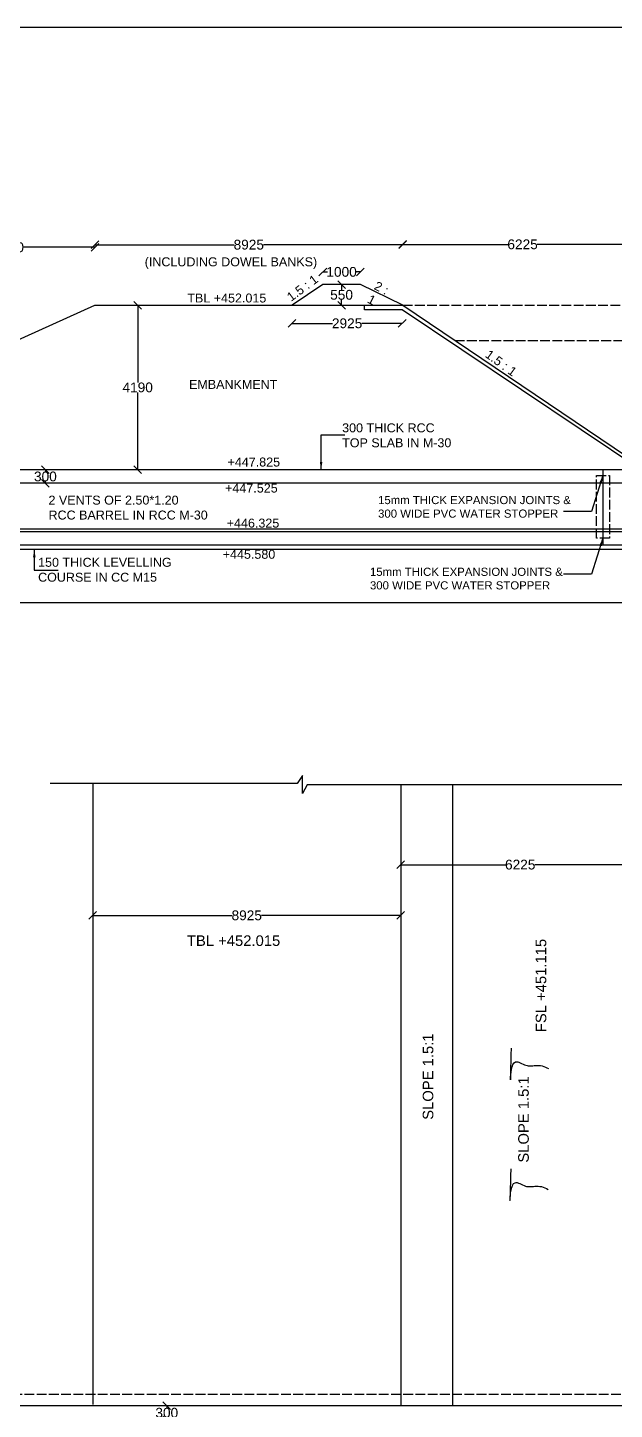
# Model space of a CAD drawing. Header units: millimetres. Extents: x 5124 to 6568637, y 2311 to 91879094.
# Drawn here: x 3649121 to 3656324, y 45940559 to 45957529 of the extents above; entities that cross this region are included whole.
import ezdxf

# ---------------------------------------------------------------- set-up
doc = ezdxf.new("R2010")
doc.units = ezdxf.units.MM
doc.header["$MEASUREMENT"] = 0
doc.linetypes.add('ACAD_ISO02W100', pattern=[15, 12, -3])
for name, color, linetype in [('DIMENSION', 7, 'Continuous'), ('DRAWING', 7, 'Continuous'), ('TEXT', 7, 'Continuous')]:
    doc.layers.add(name, color=color, linetype=linetype)
doc.styles.get("Standard").update_dxf_attribs({"font": 'arial.ttf', "height": 120})
doc.dimstyles.get("Standard").update_dxf_attribs({"dimtxt": 200, "dimasz": 110, "dimexe": 0.18, "dimexo": 0.0625, "dimgap": 0.09, "dimtad": 0, "dimtih": 1, "dimtoh": 1, "dimdec": 0, "dimzin": 0, "dimdsep": 46, "dimtxsty": 'Standard', "dimblk": 'OBLIQUE', "dimcen": 0.09, "dimse1": 1, "dimse2": 1, "dimadec": 0, "dimazin": 0, "dimtfac": 1, "dimtdec": 0, "dimtofl": 0, "dimtmove": 0, "dimatfit": 3, "dimfxl": 1, "dimtolj": 1, "dimtzin": 0, "dimarcsym": 0})

# ---------------------------------------------------------------- blocks, each defined once
blk = doc.blocks.new('_Oblique')
at = {"color": 0, "linetype": 'ByBlock', "lineweight": -2}
blk.add_line((-0.5, -0.5), (0.5, 0.5), dxfattribs=at)
blk = doc.blocks.new('*D79')
at = {"layer": 'Defpoints', "color": 0, "linetype": 'Continuous', "transparency": 16777216}
for p in [(3647833, 45954838), (3649948, 45954831), (3649948, 45954120)]:
    blk.add_point(p, dxfattribs=at)
at = {"layer": 'DIMENSION', "color": 0, "linetype": 'Continuous', "lineweight": -2, "transparency": 16777216}
for p, q in [((3647833, 45954831), (3648710, 45954831)), ((3649948, 45954831), (3649070, 45954831))]:
    blk.add_line(p, q, dxfattribs=at)
at = {"layer": 'DIMENSION', "color": 0, "linetype": 'Continuous', "lineweight": -2, "transparency": 16777216, "xscale": 95, "yscale": 95, "zscale": 95, "rotation": 180}
blk.add_blockref('_Oblique', (3647833, 45954831), dxfattribs=at)
at = {"layer": 'DIMENSION', "color": 0, "linetype": 'Continuous', "lineweight": -2, "transparency": 16777216, "xscale": 95, "yscale": 95, "zscale": 95}
blk.add_blockref('_Oblique', (3649948, 45954831), dxfattribs=at)
at = {"layer": 'DIMENSION', "color": 0, "linetype": 'Continuous', "transparency": 16777216, "insert": (3648890, 45954831), "char_height": 120, "attachment_point": 5}
blk.add_mtext('\\A1;2830', dxfattribs=at)
blk = doc.blocks.new('*D80')
at = {"layer": 'Defpoints', "color": 0, "linetype": 'Continuous', "transparency": 16777216}
for p in [(3649948, 45954831), (3653725, 45954863), (3653725, 45954120)]:
    blk.add_point(p, dxfattribs=at)
at = {"layer": 'DIMENSION', "color": 0, "linetype": 'Continuous', "lineweight": -2, "transparency": 16777216}
for p, q in [((3649948, 45954863), (3651657, 45954863)), ((3653725, 45954863), (3652016, 45954863))]:
    blk.add_line(p, q, dxfattribs=at)
at = {"layer": 'DIMENSION', "color": 0, "linetype": 'Continuous', "lineweight": -2, "transparency": 16777216, "xscale": 95, "yscale": 95, "zscale": 95, "rotation": 180}
blk.add_blockref('_Oblique', (3649948, 45954863), dxfattribs=at)
at = {"layer": 'DIMENSION', "color": 0, "linetype": 'Continuous', "lineweight": -2, "transparency": 16777216, "xscale": 95, "yscale": 95, "zscale": 95}
blk.add_blockref('_Oblique', (3653725, 45954863), dxfattribs=at)
at = {"layer": 'DIMENSION', "color": 0, "linetype": 'Continuous', "transparency": 16777216, "insert": (3651836, 45954863), "char_height": 120, "attachment_point": 5}
blk.add_mtext('\\A1;8925', dxfattribs=at)
blk = doc.blocks.new('*D81')
at = {"layer": 'Defpoints', "color": 0, "linetype": 'Continuous', "transparency": 16777216}
for p in [(3653206, 45954529), (3652745, 45954374), (3653206, 45954374)]:
    blk.add_point(p, dxfattribs=at)
at = {"layer": 'DIMENSION', "color": 0, "linetype": 'Continuous', "lineweight": -2, "transparency": 16777216}
for p, q in [((3652745, 45954529), (3652802, 45954529)), ((3653206, 45954529), (3653149, 45954529))]:
    blk.add_line(p, q, dxfattribs=at)
at = {"layer": 'DIMENSION', "color": 0, "linetype": 'Continuous', "lineweight": -2, "transparency": 16777216, "xscale": 95, "yscale": 95, "zscale": 95, "rotation": 180}
blk.add_blockref('_Oblique', (3652745, 45954529), dxfattribs=at)
at = {"layer": 'DIMENSION', "color": 0, "linetype": 'Continuous', "lineweight": -2, "transparency": 16777216, "xscale": 95, "yscale": 95, "zscale": 95}
blk.add_blockref('_Oblique', (3653206, 45954529), dxfattribs=at)
at = {"layer": 'DIMENSION', "color": 0, "linetype": 'Continuous', "transparency": 16777216, "insert": (3652975, 45954529), "char_height": 120, "attachment_point": 5}
blk.add_mtext('\\A1;1000', dxfattribs=at)
blk = doc.blocks.new('*D82')
at = {"layer": 'Defpoints', "color": 0, "linetype": 'Continuous', "transparency": 16777216}
for p in [(3652367, 45954120), (3653719, 45954064), (3653719, 45953897)]:
    blk.add_point(p, dxfattribs=at)
at = {"layer": 'DIMENSION', "color": 0, "linetype": 'Continuous', "lineweight": -2, "transparency": 16777216}
for p, q in [((3652367, 45953897), (3652862, 45953897)), ((3653719, 45953897), (3653224, 45953897))]:
    blk.add_line(p, q, dxfattribs=at)
at = {"layer": 'DIMENSION', "color": 0, "linetype": 'Continuous', "lineweight": -2, "transparency": 16777216, "xscale": 95, "yscale": 95, "zscale": 95, "rotation": 180}
blk.add_blockref('_Oblique', (3652367, 45953897), dxfattribs=at)
at = {"layer": 'DIMENSION', "color": 0, "linetype": 'Continuous', "lineweight": -2, "transparency": 16777216, "xscale": 95, "yscale": 95, "zscale": 95}
blk.add_blockref('_Oblique', (3653719, 45953897), dxfattribs=at)
at = {"layer": 'DIMENSION', "color": 0, "linetype": 'Continuous', "transparency": 16777216, "insert": (3653043, 45953897), "char_height": 120, "attachment_point": 5}
blk.add_mtext('\\A1;2925', dxfattribs=at)
blk = doc.blocks.new('*D83')
at = {"layer": 'Defpoints', "color": 0, "linetype": 'Continuous', "transparency": 16777216}
for p in [(3652975, 45954374), (3652975, 45954120), (3652975, 45954120)]:
    blk.add_point(p, dxfattribs=at)
at = {"layer": 'DIMENSION', "color": 0, "linetype": 'Continuous', "lineweight": -2, "transparency": 16777216}
for p, q in [((3652975, 45954374), (3652975, 45954308)), ((3652975, 45954120), (3652975, 45954185))]:
    blk.add_line(p, q, dxfattribs=at)
at = {"layer": 'DIMENSION', "color": 0, "linetype": 'Continuous', "lineweight": -2, "transparency": 16777216, "xscale": 95, "yscale": 95, "zscale": 95}
for p, rotation in [((3652975, 45954374), 90), ((3652975, 45954120), 270)]:
    blk.add_blockref('_Oblique', p, dxfattribs=dict(at, rotation=rotation))
at = {"layer": 'DIMENSION', "color": 0, "linetype": 'Continuous', "transparency": 16777216, "insert": (3652975, 45954247), "char_height": 120, "attachment_point": 5}
blk.add_mtext('\\A1;550', dxfattribs=at)
blk = doc.blocks.new('*D84')
at = {"layer": 'Defpoints', "color": 0, "linetype": 'Continuous', "transparency": 16777216}
for p in [(3650493, 45954120), (3650472, 45952100), (3650493, 45952100)]:
    blk.add_point(p, dxfattribs=at)
at = {"layer": 'DIMENSION', "color": 0, "linetype": 'Continuous', "lineweight": -2, "transparency": 16777216}
for p, q in [((3650472, 45954120), (3650472, 45953171)), ((3650472, 45952100), (3650472, 45953048))]:
    blk.add_line(p, q, dxfattribs=at)
at = {"layer": 'DIMENSION', "color": 0, "linetype": 'Continuous', "lineweight": -2, "transparency": 16777216, "xscale": 95, "yscale": 95, "zscale": 95}
for p, rotation in [((3650472, 45954120), 90), ((3650472, 45952100), 270)]:
    blk.add_blockref('_Oblique', p, dxfattribs=dict(at, rotation=rotation))
at = {"layer": 'DIMENSION', "color": 0, "linetype": 'Continuous', "transparency": 16777216, "insert": (3650472, 45953110), "char_height": 120, "attachment_point": 5}
blk.add_mtext('\\A1;4190', dxfattribs=at)
blk = doc.blocks.new('*D85')
at = {"layer": 'Defpoints', "color": 0, "linetype": 'Continuous', "transparency": 16777216}
for p in [(3649339, 45952100), (3649339, 45952100), (3649339, 45951933)]:
    blk.add_point(p, dxfattribs=at)
at = {"layer": 'DIMENSION', "color": 0, "linetype": 'Continuous', "lineweight": -2, "transparency": 16777216}
for p, q in [((3649339, 45952100), (3649339, 45952078)), ((3649339, 45951933), (3649339, 45951955))]:
    blk.add_line(p, q, dxfattribs=at)
at = {"layer": 'DIMENSION', "color": 0, "linetype": 'Continuous', "lineweight": -2, "transparency": 16777216, "xscale": 95, "yscale": 95, "zscale": 95}
for p, rotation in [((3649339, 45952100), 90), ((3649339, 45951933), 270)]:
    blk.add_blockref('_Oblique', p, dxfattribs=dict(at, rotation=rotation))
at = {"layer": 'DIMENSION', "color": 0, "linetype": 'Continuous', "transparency": 16777216, "insert": (3649339, 45952016), "char_height": 120, "attachment_point": 5}
blk.add_mtext('\\A1;300', dxfattribs=at)
blk = doc.blocks.new('*D70')
at = {"layer": 'Defpoints', "color": 0, "linetype": 'Continuous', "transparency": 16777216}
for p in [(3653725, 45954863), (3656669, 45954867), (3656669, 45954845)]:
    blk.add_point(p, dxfattribs=at)
at = {"layer": 'DIMENSION', "color": 0, "linetype": 'Continuous', "lineweight": -2, "transparency": 16777216}
for p, q in [((3653725, 45954867), (3655017, 45954867)), ((3656669, 45954867), (3655377, 45954867))]:
    blk.add_line(p, q, dxfattribs=at)
at = {"layer": 'DIMENSION', "color": 0, "linetype": 'Continuous', "lineweight": -2, "transparency": 16777216, "xscale": 95, "yscale": 95, "zscale": 95, "rotation": 180}
blk.add_blockref('_Oblique', (3653725, 45954867), dxfattribs=at)
at = {"layer": 'DIMENSION', "color": 0, "linetype": 'Continuous', "lineweight": -2, "transparency": 16777216, "xscale": 95, "yscale": 95, "zscale": 95}
blk.add_blockref('_Oblique', (3656669, 45954867), dxfattribs=at)
at = {"layer": 'DIMENSION', "color": 0, "linetype": 'Continuous', "transparency": 16777216, "insert": (3655197, 45954867), "char_height": 120, "attachment_point": 5}
blk.add_mtext('\\A1;6225', dxfattribs=at)
blk = doc.blocks.new('*D96')
at = {"layer": 'Defpoints', "color": 0, "linetype": 'Continuous', "transparency": 16777216}
for p in [(3647351, 45951091), (3668607, 45951057), (3668607, 45950470)]:
    blk.add_point(p, dxfattribs=at)
at = {"layer": 'DIMENSION', "color": 0, "linetype": 'Continuous', "lineweight": -2, "transparency": 16777216}
for p, q in [((3647351, 45950470), (3657753, 45950470)), ((3668607, 45950470), (3658205, 45950470))]:
    blk.add_line(p, q, dxfattribs=at)
at = {"layer": 'DIMENSION', "color": 0, "linetype": 'Continuous', "lineweight": -2, "transparency": 16777216, "xscale": 95, "yscale": 95, "zscale": 95, "rotation": 180}
blk.add_blockref('_Oblique', (3647351, 45950470), dxfattribs=at)
at = {"layer": 'DIMENSION', "color": 0, "linetype": 'Continuous', "lineweight": -2, "transparency": 16777216, "xscale": 95, "yscale": 95, "zscale": 95}
blk.add_blockref('_Oblique', (3668607, 45950470), dxfattribs=at)
at = {"layer": 'DIMENSION', "color": 0, "linetype": 'Continuous', "transparency": 16777216, "insert": (3657979, 45950470), "char_height": 120, "attachment_point": 5}
blk.add_mtext('\\A1;50187', dxfattribs=at)
blk = doc.blocks.new('*D151')
at = {"layer": 'Defpoints', "color": 0, "linetype": 'Continuous', "transparency": 16777216}
for p in [(3650829, 45940603), (3650829, 45940603), (3650829, 45940430)]:
    blk.add_point(p, dxfattribs=at)
at = {"layer": 'DIMENSION', "color": 0, "linetype": 'Continuous', "lineweight": -2, "transparency": 16777216}
for p, q in [((3650829, 45940603), (3650829, 45940578)), ((3650829, 45940430), (3650829, 45940455))]:
    blk.add_line(p, q, dxfattribs=at)
at = {"layer": 'DIMENSION', "color": 0, "linetype": 'Continuous', "lineweight": -2, "transparency": 16777216, "xscale": 95, "yscale": 95, "zscale": 95}
for p, rotation in [((3650829, 45940603), 90), ((3650829, 45940430), 270)]:
    blk.add_blockref('_Oblique', p, dxfattribs=dict(at, rotation=rotation))
at = {"layer": 'DIMENSION', "color": 0, "linetype": 'Continuous', "transparency": 16777216, "insert": (3650829, 45940517), "char_height": 120, "attachment_point": 5}
blk.add_mtext('\\A1;300', dxfattribs=at)
blk = doc.blocks.new('*D157')
at = {"layer": 'Defpoints', "color": 0, "linetype": 'Continuous', "transparency": 16777216}
for p in [(3653702, 45947249), (3656634, 45947249), (3656634, 45947249)]:
    blk.add_point(p, dxfattribs=at)
at = {"layer": 'DIMENSION', "color": 0, "linetype": 'Continuous', "lineweight": -2, "transparency": 16777216}
for p, q in [((3653702, 45947249), (3654988, 45947249)), ((3656634, 45947249), (3655348, 45947249))]:
    blk.add_line(p, q, dxfattribs=at)
at = {"layer": 'DIMENSION', "color": 0, "linetype": 'Continuous', "lineweight": -2, "transparency": 16777216, "xscale": 95, "yscale": 95, "zscale": 95, "rotation": 180}
blk.add_blockref('_Oblique', (3653702, 45947249), dxfattribs=at)
at = {"layer": 'DIMENSION', "color": 0, "linetype": 'Continuous', "lineweight": -2, "transparency": 16777216, "xscale": 95, "yscale": 95, "zscale": 95}
blk.add_blockref('_Oblique', (3656634, 45947249), dxfattribs=at)
at = {"layer": 'DIMENSION', "color": 0, "linetype": 'Continuous', "transparency": 16777216, "insert": (3655168, 45947249), "char_height": 120, "attachment_point": 5}
blk.add_mtext('\\A1;6225', dxfattribs=at)
blk = doc.blocks.new('*D158')
at = {"layer": 'Defpoints', "color": 0, "linetype": 'Continuous', "transparency": 16777216}
for p in [(3649920, 45946626), (3653702, 45946626), (3653702, 45946626)]:
    blk.add_point(p, dxfattribs=at)
at = {"layer": 'DIMENSION', "color": 0, "linetype": 'Continuous', "lineweight": -2, "transparency": 16777216}
for p, q in [((3649920, 45946626), (3651631, 45946626)), ((3653702, 45946626), (3651990, 45946626))]:
    blk.add_line(p, q, dxfattribs=at)
at = {"layer": 'DIMENSION', "color": 0, "linetype": 'Continuous', "lineweight": -2, "transparency": 16777216, "xscale": 95, "yscale": 95, "zscale": 95, "rotation": 180}
blk.add_blockref('_Oblique', (3649920, 45946626), dxfattribs=at)
at = {"layer": 'DIMENSION', "color": 0, "linetype": 'Continuous', "lineweight": -2, "transparency": 16777216, "xscale": 95, "yscale": 95, "zscale": 95}
blk.add_blockref('_Oblique', (3653702, 45946626), dxfattribs=at)
at = {"layer": 'DIMENSION', "color": 0, "linetype": 'Continuous', "transparency": 16777216, "insert": (3651811, 45946626), "char_height": 120, "attachment_point": 5}
blk.add_mtext('\\A1;8925', dxfattribs=at)

msp = doc.modelspace()

# ---------------------------------------------------------------- linework, layer by layer
at = {"layer": 'DIMENSION', "linetype": 'Continuous'}
for points in [[(3655057.3, 45944997.1), (3655048.6, 45944621.3), (3655109.8, 45944826.7), (3655237.1, 45944785.1), (3655293.4, 45944777.8), (3655352.2, 45944782.7), (3655435.5, 45944777.8), (3655516.3, 45944743.6)], [(3655052.4, 45943513.7), (3655043.6, 45943137.9), (3655104.8, 45943343.4), (3655232.2, 45943301.8), (3655288.5, 45943294.4), (3655347.3, 45943299.3), (3655430.5, 45943294.4), (3655511.3, 45943260.2)]]:
    msp.add_spline(points, degree=3, dxfattribs=at)
at = {"layer": 'DRAWING', "linetype": 'Continuous'}
msp.add_lwpolyline([(3687990.9, 45957529.2), (3635793.1, 45957529.2), (3635793.1, 45929601.1), (3687990.9, 45929601.1)], close=True, dxfattribs=at)
for points in [[(3653725.2, 45954119.5), (3653206.2, 45954374), (3652744.7, 45954374), (3652366.7, 45954119.5)], [(3647832.7, 45953167.5), (3649947.7, 45954119.5), (3653725.2, 45954119.5), (3656648.7, 45952145.5)], [(3656648.7, 45952100), (3653719.2, 45954063.5), (3653257.2, 45954063.5), (3653257.2, 45954119.5)], [(3668622.4, 45952100), (3647350.8, 45952100)], [(3656184.2, 45952100), (3656184.2, 45951171.5)], [(3668622.4, 45951932.5), (3647350.8, 45951932.5)], [(3671460.7, 45951370), (3636000.2, 45951370)], [(3671460.7, 45951335.5), (3642884.2, 45951335.5)], [(3668606.5, 45951171.5), (3647350.8, 45951171.5)], [(3668606.5, 45951120.5), (3647350.8, 45951120.5)], [(3668243.5, 45948230.5), (3652554, 45948230.5), (3652496.5, 45948125.1), (3652496.5, 45948344.1), (3652429.8, 45948244.3), (3649398.4, 45948244.3)], [(3649919.6, 45948244.3), (3649919.6, 45940617.2)], [(3653701.7, 45948230.5), (3653701.7, 45940603.4)], [(3654337.3, 45948230.5), (3654337.3, 45940603.4)], [(3659102.7, 45940603.4), (3647571.6, 45940603.4)]]:
    msp.add_lwpolyline(points, dxfattribs=at)
at = {"layer": 'DRAWING', "linetype": 'ACAD_ISO02W100', "ltscale": 10}
for points in [[(3653725.2, 45954119.5), (3664479.9, 45954119.5)], [(3654363.6, 45953688.4), (3663839.3, 45953688.4)], [(3659102.7, 45940741.6), (3648506, 45940741.6)]]:
    msp.add_lwpolyline(points, dxfattribs=at)
msp.add_lwpolyline([(3656103.2, 45952029.5), (3656265.7, 45952029.5), (3656265.7, 45951258.5), (3656103.2, 45951258.5)], close=True, dxfattribs=at)

# ---------------------------------------------------------------- texts
at = {"layer": 'TEXT', "linetype": 'Continuous', "attachment_point": 1}
for s, insert, char_height, width in [('(INCLUDING DOWEL BANKS)', (3650558, 45954708.1), 110, 2597.465), ('TBL +452.015', (3651081.4, 45954263.5), 110, 1162.601), ('EMBANKMENT', (3651102.3, 45953202.4), 110, 1162.601), ('300 THICK RCC \\PTOP SLAB IN M-30', (3652982, 45952668.9), 110, 1549.208), ('+447.825', (3651575.1, 45952249), 110, 639.34), ('+447.525', (3651545.6, 45951929.5), 110, 639.34), ('2 VENTS OF 2.50*1.20\\PRCC BARREL IN RCC M-30', (3649377.1, 45951781.4), 110, 1998.092), ('15mm THICK EXPANSION JOINTS & 300 WIDE PVC WATER STOPPER ', (3653423, 45951777.3), 100, 2456.77), ('+446.325', (3651565.1, 45951499), 110, 639.34), ('150 THICK LEVELLING \\PCOURSE IN CC M15', (3649249.3, 45951017.7), 110, 1631.366), ('+445.580', (3651515.9, 45951116), 110, 639.34), ('15mm THICK EXPANSION JOINTS & 300 WIDE PVC WATER STOPPER ', (3653323.6, 45950896.2), 100, 2456.77), ('TBL +452.015', (3651076.2, 45946380.9), 130, 1165.65)]:
    msp.add_mtext(s, dxfattribs=dict(at, insert=insert, char_height=char_height, width=width))
for s, insert, char_height, width, rotation in [('1.5 : 1', (3652289.5, 45954248.5), 110, 639.34, 36.54109), ('2 : 1', (3653413.1, 45954419.4), 110, 271.898, 333.44011), ('1.5 : 1', (3654793, 45953580.3), 110, 630.699, 323.90785), ('FSL +451.115', (3655357.7, 45945192), 130, 1165.65, 90), ('SLOPE 1.5:1', (3653971.2, 45944115.7), 130, 1165.65, 90), ('SLOPE 1.5:1', (3655143.2, 45943589.5), 130, 1165.65, 90)]:
    msp.add_mtext(s, dxfattribs=dict(at, insert=insert, char_height=char_height, width=width, rotation=rotation))

# ---------------------------------------------------------------- dimensions: what is measured, and where the dimension line sits
at = {"layer": 'DIMENSION', "linetype": 'Continuous'}
for base, p1, p2, text, picture, middle in [((3649947.7, 45954831.5), (3647832.7, 45954837.8), (3649947.7, 45954119.5), '2830', '*D79', (3648890.2, 45954831.5)), ((3653725.2, 45954863), (3649947.7, 45954831.5), (3653725.2, 45954119.5), '8925', '*D80', (3651836.4, 45954863)), ((3656669.4, 45954867.1), (3653725.2, 45954863), (3656669.4, 45954845.3), '6225', '*D70', (3655197.3, 45954867.1)), ((3653206.2, 45954528.8), (3652744.7, 45954374), (3653206.2, 45954374), '1000', '*D81', (3652975.4, 45954528.8)), ((3653719.2, 45953897.2), (3652366.7, 45954119.5), (3653719.2, 45954063.5), '2925', '*D82', (3653042.9, 45953897.2)), ((3668606.5, 45950470.1), (3647350.8, 45951090.9), (3668606.5, 45951057.2), '50187', '*D96', (3657978.7, 45950470.1)), ((3656634.3, 45947248.8), (3653701.7, 45947248.8), (3656634.3, 45947248.8), '6225', '*D157', (3655168, 45947248.8)), ((3653701.7, 45946625.8), (3649919.6, 45946625.8), (3653701.7, 45946625.8), '8925', '*D158', (3651810.6, 45946625.8))]:
    dim = msp.add_linear_dim(base=base, p1=p1, p2=p2, text=text, dimstyle='Standard', override={"dimasz": 95, "dimarcsym": 1}, dxfattribs=at)
    dim.commit()
    dim.dimension.update_dxf_attribs({"geometry": picture, "text_midpoint": middle})
for base, p1, p2, text, picture, middle in [((3652975.4, 45954119.5), (3652975.4, 45954374), (3652975.4, 45954119.5), '550', '*D83', (3652975.4, 45954246.8)), ((3650471.5, 45952100), (3650493.1, 45954119.5), (3650493.1, 45952100), '4190', '*D84', (3650471.5, 45953109.8)), ((3649338.6, 45952100), (3649338.6, 45951932.5), (3649338.6, 45952100), '300', '*D85', (3649338.6, 45952016.3)), ((3650829.1, 45940603.4), (3650829.1, 45940430.1), (3650829.1, 45940603.4), '300', '*D151', (3650829.1, 45940516.7))]:
    dim = msp.add_linear_dim(base=base, p1=p1, p2=p2, angle=90, text=text, dimstyle='Standard', override={"dimasz": 95, "dimarcsym": 1}, dxfattribs=at)
    dim.commit()
    dim.dimension.update_dxf_attribs({"geometry": picture, "text_midpoint": middle})

# ---------------------------------------------------------------- leaders
at = {"layer": 'DRAWING', "linetype": 'Continuous'}
for points in [[(3652724, 45952100), (3652724, 45952526.2), (3653015.5, 45952526.2)], [(3656183.9, 45952029.5), (3656042.9, 45951588), (3655698.9, 45951588)], [(3656184.2, 45951258.5), (3656043.2, 45950817), (3655699.2, 45950817)], [(3649202.7, 45951120.5), (3649202.7, 45950866.5), (3649493.9, 45950866.5)]]:
    msp.add_leader(points, dimstyle='Standard', override={"dimasz": 95, "dimgap": 0.09, "dimtad": 0, "dimarcsym": 1}, dxfattribs=at)

doc.saveas('drawing.dxf')
